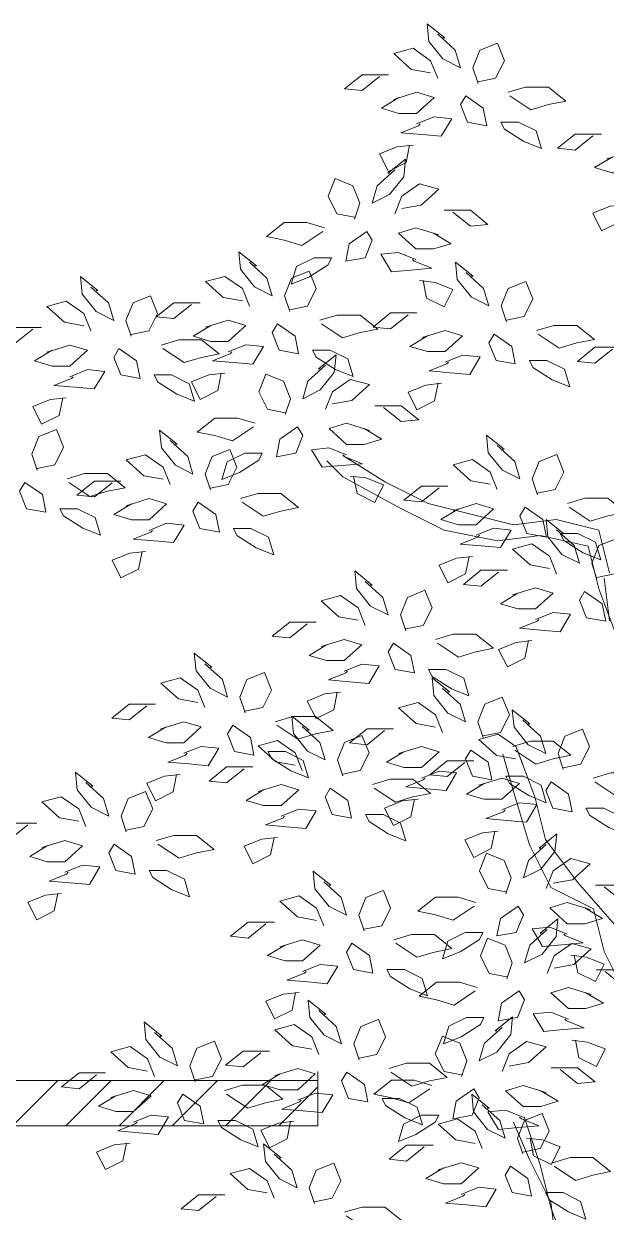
# Model space of a CAD drawing. Header units: millimetres. Extents: x 3614 to 12428, y -844 to 6844.
# Drawn here: x 5539.727 to 5541.661, y -472.462 to -468.52 of the extents above; entities that cross this region are included whole.
import ezdxf

# ---------------------------------------------------------------- set-up
doc = ezdxf.new("R2010")
doc.units = ezdxf.units.MM
doc.header["$LTSCALE"] = 40
doc.header["$MEASUREMENT"] = 0
doc.linetypes.add('DASHED', pattern=[0.75, 0.5, -0.25])
doc.layers.get('0').update_dxf_attribs({"linetype": 'CONTINUOUS', "lineweight": 20})
doc.layers.add('Hidden', color=30, linetype='DASHED', lineweight=18)
doc.layers.add('landscaping', color=3, linetype='CONTINUOUS', lineweight=13)
pattern_1 = [(45, (-164.59877, -27.99403), (-0.0883883476, 0.0883883476), [])]

# ---------------------------------------------------------------- blocks, each defined once
blk = doc.blocks.new('A$C7D142646')
at = {"color": 32, "lineweight": 9}
for p, q in [((536.8, 1641), (588.9, 1608.4)), ((536.8, 1614.9), (517.2, 1634.5)), ((608.5, 1575.9), (536.8, 1614.9)), ((588.9, 1608.4), (641, 1582.4)), ((641, 1582.4), (745.3, 1556.3)), ((660.6, 1549.8), (608.5, 1575.9)), ((745.3, 1556.3), (797.4, 1562.9)), ((797.4, 1562.9), (849.6, 1549.8)), ((725.8, 1536.8), (660.6, 1549.8)), ((777.9, 1543.3), (725.8, 1536.8)), ((836.5, 1530.3), (777.9, 1543.3)), ((849.6, 1549.8), (862.6, 1497.7)), ((849.6, 1478.2), (836.5, 1530.3)), ((856.1, 1491.2), (862.6, 1439.1)), ((869.1, 1426.1), (849.6, 1478.2)), ((745.3, 1230.7), (732.3, 1276.3)), ((751.8, 1276.3), (771.4, 1224.2)), ((764.9, 1165.6), (745.3, 1230.7)), ((771.4, 1224.2), (784.4, 1172.1)), ((790.9, 1113.5), (764.9, 1165.6)), ((784.4, 1172.1), (823.5, 1120)), ((823.5, 1120), (869.1, 1067.9)), ((843.1, 1087.5), (790.9, 1113.5)), ((856.1, 1035.4), (843.1, 1087.5)), ((908.2, 931.2), (856.1, 1035.4)), ((758.3, 833.5), (777.9, 774.9)), ((777.9, 774.9), (790.9, 722.8)), ((790.9, 722.8), (810.5, 670.7))]:
    blk.add_line(p, q, dxfattribs=at)
at = {"lineweight": 9}
for points in [[(652.7, 2155.2), (674.1, 2135.9), (680.6, 2114.4), (659.1, 2125.2), (641.9, 2146.6), (639.8, 2168.1), (661.3, 2150.9), (659.1, 2150.9)], [(652.7, 2101.6), (644.1, 2123), (622.6, 2138.1), (599, 2131.6), (620.5, 2112.3), (644.1, 2108)], [(702.1, 2097.3), (723.5, 2101.6), (734.3, 2123), (725.7, 2144.5), (704.2, 2135.9), (695.6, 2114.4), (702.1, 2095.1)], [(581.8, 2103.7), (560.3, 2086.6), (538.9, 2088.7), (560.3, 2105.9), (592.5, 2105.9)], [(740.7, 2080.1), (766.5, 2062.9), (788, 2069.4), (809.4, 2073.7), (788, 2090.8), (760, 2090.8), (738.6, 2084.4)], [(599, 2075.8), (626.9, 2084.4), (648.4, 2078), (626.9, 2058.7), (605.4, 2058.7), (584, 2065.1), (605.4, 2078)], [(626.9, 2045.8), (648.4, 2054.4), (669.9, 2052.2), (657, 2030.8), (633.3, 2032.9), (607.6, 2035), (629.1, 2043.6), (631.2, 2045.8)], [(842.2, 2031.1), (820.7, 2013.9), (799.2, 2016.1), (820.7, 2033.3), (852.9, 2033.3)], [(618.3, 2020), (614, 1998.6), (592.5, 1987.8), (581.8, 2009.3), (603.3, 2017.9), (622.6, 2020)], [(600.4, 1989.7), (578.9, 1970.4), (572.5, 1949), (594, 1959.7), (611.2, 1981.2), (613.3, 2002.6), (591.8, 1985.5), (594, 1985.5)], [(859.3, 2003.2), (887.3, 2011.8), (908.7, 2005.4), (887.3, 1986), (865.8, 1986), (844.3, 1992.5), (865.8, 2005.4)], [(551, 1931.8), (529.6, 1936.1), (518.8, 1957.6), (527.4, 1979), (548.9, 1970.4), (557.5, 1949), (551, 1929.7)], [(600.4, 1936.1), (609, 1957.6), (630.5, 1972.6), (654.1, 1966.1), (632.6, 1946.8), (609, 1942.5)], [(878.7, 1947.4), (874.4, 1926), (852.9, 1915.2), (842.2, 1936.7), (863.6, 1945.3), (883, 1947.4)], [(671.3, 1938.2), (692.8, 1921.1), (714.2, 1923.2), (692.8, 1940.4), (660.5, 1940.4)], [(512.4, 1914.6), (486.6, 1897.5), (465.1, 1903.9), (443.7, 1908.2), (465.1, 1925.4), (493, 1925.4), (514.5, 1918.9)], [(654.1, 1910.3), (626.2, 1918.9), (604.7, 1912.5), (626.2, 1893.2), (647.7, 1893.2), (669.1, 1899.6), (647.7, 1912.5)], [(422.6, 1876.9), (444.1, 1857.6), (450.5, 1836.1), (429, 1846.9), (411.9, 1868.3), (409.7, 1889.8), (431.2, 1872.6), (429, 1872.6)], [(626.2, 1880.3), (604.7, 1888.9), (583.2, 1886.7), (596.1, 1865.3), (619.7, 1867.4), (645.5, 1869.6), (624, 1878.2), (621.9, 1880.3)], [(687.5, 1864.3), (708.9, 1845), (715.4, 1823.6), (693.9, 1834.3), (676.7, 1855.7), (674.6, 1877.2), (696.1, 1860), (693.9, 1860)], [(228.9, 1846.6), (250.3, 1827.3), (256.8, 1805.9), (235.3, 1816.6), (218.1, 1838.1), (216, 1859.5), (237.4, 1842.4), (235.3, 1842.4)], [(422.6, 1823.2), (414, 1844.7), (392.5, 1859.7), (368.9, 1853.3), (390.4, 1834), (414, 1829.7)], [(472, 1819), (493.5, 1823.2), (504.2, 1844.7), (495.6, 1866.2), (474.1, 1857.6), (465.5, 1836.1), (472, 1816.8)], [(634.8, 1854.5), (639.1, 1833.1), (660.5, 1822.4), (671.3, 1843.8), (649.8, 1852.4), (630.5, 1854.5)], [(736.9, 1806.4), (758.3, 1810.7), (769.1, 1832.1), (760.5, 1853.6), (739, 1845), (730.4, 1823.6), (736.9, 1804.2)], [(228.9, 1793), (220.3, 1814.5), (198.8, 1829.5), (175.2, 1823), (196.6, 1803.7), (220.3, 1799.4)], [(278.2, 1788.7), (299.7, 1793), (310.5, 1814.5), (301.9, 1835.9), (280.4, 1827.3), (271.8, 1805.9), (278.2, 1786.6)], [(351.7, 1825.4), (330.3, 1808.2), (308.8, 1810.4), (330.3, 1827.5), (362.5, 1827.5)], [(616.6, 1812.8), (595.1, 1795.7), (573.7, 1797.8), (595.1, 1815), (627.3, 1815)], [(368.9, 1797.5), (396.8, 1806.1), (418.3, 1799.6), (396.8, 1780.3), (375.4, 1780.3), (353.9, 1786.8), (375.4, 1799.6)], [(510.6, 1801.8), (536.4, 1784.6), (557.9, 1791.1), (579.4, 1795.4), (557.9, 1812.5), (530, 1812.5), (508.5, 1806.1)], [(775.5, 1789.2), (801.3, 1772), (822.8, 1778.5), (844.2, 1782.8), (822.8, 1799.9), (794.8, 1799.9), (773.4, 1793.5)], [(158, 1795.1), (136.5, 1778), (115, 1780.1), (136.5, 1797.3), (168.7, 1797.3)], [(633.8, 1784.9), (661.7, 1793.5), (683.2, 1787.1), (661.7, 1767.8), (640.2, 1767.8), (618.8, 1774.2), (640.2, 1787.1)], [(175.2, 1767.2), (203.1, 1775.8), (224.6, 1769.4), (203.1, 1750.1), (181.6, 1750.1), (160.1, 1756.5), (181.6, 1769.4)], [(316.9, 1771.5), (342.7, 1754.4), (364.1, 1760.8), (385.6, 1765.1), (364.1, 1782.3), (336.2, 1782.3), (314.7, 1775.8)], [(396.8, 1767.5), (418.3, 1776), (439.8, 1773.9), (426.9, 1752.4), (403.3, 1754.6), (377.5, 1756.7), (399, 1765.3), (401.1, 1767.5)], [(866.4, 1770.9), (844.9, 1753.8), (823.4, 1755.9), (844.9, 1773.1), (877.1, 1773.1)], [(515.7, 1751.1), (494.2, 1731.8), (487.8, 1710.3), (509.2, 1721), (526.4, 1742.5), (528.6, 1764), (507.1, 1746.8), (509.2, 1746.8)], [(661.7, 1754.9), (683.2, 1763.5), (704.7, 1761.3), (691.8, 1739.9), (668.1, 1742), (642.4, 1744.2), (663.8, 1752.7), (666, 1754.9)], [(203.1, 1737.2), (224.6, 1745.8), (246, 1743.6), (233.1, 1722.2), (209.5, 1724.3), (183.8, 1726.5), (205.2, 1735.1), (207.4, 1737.2)], [(388.2, 1741.7), (383.9, 1720.2), (362.5, 1709.5), (351.7, 1731), (373.2, 1739.6), (392.5, 1741.7)], [(466.3, 1693.1), (444.8, 1697.4), (434.1, 1718.9), (442.7, 1740.4), (464.1, 1731.8), (472.7, 1710.3), (466.3, 1691)], [(515.7, 1697.4), (524.3, 1718.9), (545.7, 1733.9), (569.4, 1727.5), (547.9, 1708.2), (524.3, 1703.9)], [(653.1, 1729.1), (648.8, 1707.7), (627.3, 1696.9), (616.6, 1718.4), (638.1, 1727), (657.4, 1729.1)], [(194.5, 1711.4), (190.2, 1690), (168.7, 1679.3), (158, 1700.7), (179.5, 1709.3), (198.8, 1711.4)], [(586.5, 1699.6), (608, 1682.4), (629.5, 1684.6), (608, 1701.7), (575.8, 1701.7)], [(427.6, 1676), (401.9, 1658.8), (380.4, 1665.2), (358.9, 1669.5), (380.4, 1686.7), (408.3, 1686.7), (429.8, 1680.3)], [(163.2, 1625.3), (184.7, 1629.6), (195.4, 1651.1), (186.8, 1672.6), (165.4, 1664), (156.8, 1642.5), (163.2, 1623.2)], [(325.7, 1659.1), (347.2, 1639.8), (353.6, 1618.3), (332.2, 1629), (315, 1650.5), (312.8, 1672), (334.3, 1654.8), (332.2, 1654.8)], [(569.4, 1671.7), (541.4, 1680.3), (520, 1673.8), (541.4, 1654.5), (562.9, 1654.5), (584.4, 1661), (562.9, 1673.8)], [(725.3, 1653), (746.8, 1633.7), (753.2, 1612.3), (731.8, 1623), (714.6, 1644.4), (712.4, 1665.9), (733.9, 1648.7), (731.8, 1648.7)], [(325.7, 1605.4), (317.1, 1626.9), (295.7, 1641.9), (272, 1635.5), (293.5, 1616.2), (317.1, 1611.9)], [(375.1, 1601.1), (396.6, 1605.4), (407.3, 1626.9), (398.7, 1648.4), (377.3, 1639.8), (368.7, 1618.3), (375.1, 1599)], [(541.4, 1641.6), (520, 1650.2), (498.5, 1648.1), (511.4, 1626.6), (535, 1628.8), (560.8, 1630.9), (539.3, 1639.5), (537.2, 1641.6)], [(774.7, 1595.1), (796.2, 1599.4), (806.9, 1620.8), (798.3, 1642.3), (776.9, 1633.7), (768.3, 1612.3), (774.7, 1592.9)], [(725.3, 1599.4), (716.7, 1620.8), (695.3, 1635.9), (671.6, 1629.4), (693.1, 1610.1), (716.7, 1605.8)], [(201.9, 1608.2), (227.6, 1591), (249.1, 1597.4), (270.6, 1601.7), (249.1, 1618.9), (221.2, 1618.9), (199.7, 1612.5)], [(550, 1615.9), (554.3, 1594.4), (575.8, 1583.7), (586.5, 1605.2), (565.1, 1613.7), (545.7, 1615.9)], [(254.9, 1607.6), (233.4, 1590.4), (211.9, 1592.6), (233.4, 1609.7), (265.6, 1609.7)], [(654.5, 1601.5), (633, 1584.4), (611.5, 1586.5), (633, 1603.7), (665.2, 1603.7)], [(272, 1579.7), (300, 1588.3), (321.4, 1581.8), (300, 1562.5), (278.5, 1562.5), (257, 1568.9), (278.5, 1581.8)], [(413.8, 1584), (439.5, 1566.8), (461, 1573.2), (482.5, 1577.5), (461, 1594.7), (433.1, 1594.7), (411.6, 1588.3)], [(671.6, 1573.6), (699.6, 1582.2), (721, 1575.8), (699.6, 1556.5), (678.1, 1556.5), (656.6, 1562.9), (678.1, 1575.8)], [(813.4, 1577.9), (839.1, 1560.8), (860.6, 1567.2), (882.1, 1571.5), (860.6, 1588.7), (832.7, 1588.7), (811.2, 1582.2)], [(300, 1549.6), (321.4, 1558.2), (342.9, 1556.1), (330, 1534.6), (306.4, 1536.8), (280.6, 1538.9), (302.1, 1547.5), (304.3, 1549.6)], [(798, 1550.2), (819.5, 1530.9), (825.9, 1509.4), (804.4, 1520.1), (787.2, 1541.6), (785.1, 1563), (806.6, 1545.9), (804.4, 1545.9)], [(699.6, 1543.6), (721, 1552.2), (742.5, 1550), (729.6, 1528.6), (706, 1530.7), (680.2, 1532.9), (701.7, 1541.4), (703.9, 1543.6)], [(847.4, 1492.2), (868.8, 1496.5), (879.6, 1518), (871, 1539.4), (849.5, 1530.9), (840.9, 1509.4), (847.4, 1490.1)], [(291.4, 1523.9), (287.1, 1502.4), (265.6, 1491.7), (254.9, 1513.2), (276.3, 1521.7), (295.7, 1523.9)], [(798, 1496.5), (789.4, 1518), (767.9, 1533), (744.3, 1526.6), (765.8, 1507.3), (789.4, 1503)], [(691, 1517.8), (686.7, 1496.4), (665.2, 1485.6), (654.5, 1507.1), (675.9, 1515.7), (695.3, 1517.8)], [(564.2, 1487.1), (585.7, 1467.8), (592.1, 1446.3), (570.7, 1457.1), (553.5, 1478.5), (551.3, 1500), (572.8, 1482.8), (570.7, 1482.8)], [(727.1, 1498.7), (705.6, 1481.5), (684.2, 1483.6), (705.6, 1500.8), (737.9, 1500.8)], [(564.2, 1433.5), (555.6, 1454.9), (534.1, 1469.9), (510.5, 1463.5), (532, 1444.2), (555.6, 1439.9)], [(613.6, 1429.2), (635.1, 1433.5), (645.8, 1454.9), (637.2, 1476.4), (615.8, 1467.8), (607.2, 1446.3), (613.6, 1427)], [(744.3, 1470.8), (772.2, 1479.4), (793.7, 1472.9), (772.2, 1453.6), (750.7, 1453.6), (729.3, 1460), (750.7, 1472.9)], [(493.3, 1435.6), (471.9, 1418.4), (450.4, 1420.6), (471.9, 1437.7), (504.1, 1437.7)], [(772.2, 1440.7), (793.7, 1449.3), (815.2, 1447.2), (802.3, 1425.7), (778.7, 1427.9), (752.9, 1430), (774.4, 1438.6), (776.5, 1440.7)], [(652.3, 1412), (678, 1394.8), (699.5, 1401.3), (721, 1405.6), (699.5, 1422.7), (671.6, 1422.7), (650.1, 1416.3)], [(510.5, 1407.7), (538.4, 1416.3), (559.9, 1409.8), (538.4, 1390.5), (517, 1390.5), (495.5, 1397), (517, 1409.8)], [(763.6, 1415), (759.3, 1393.5), (737.9, 1382.8), (727.1, 1404.2), (748.6, 1412.8), (767.9, 1415)], [(368.1, 1386.8), (389.6, 1367.5), (396, 1346), (374.5, 1356.8), (357.4, 1378.2), (355.2, 1399.7), (376.7, 1382.5), (374.5, 1382.5)], [(538.4, 1377.7), (559.9, 1386.2), (581.4, 1384.1), (568.5, 1362.6), (544.9, 1364.8), (519.1, 1366.9), (540.6, 1375.5), (542.7, 1377.7)], [(368.1, 1333.2), (359.5, 1354.6), (338, 1369.6), (314.4, 1363.2), (335.9, 1343.9), (359.5, 1339.6)], [(417.5, 1328.9), (439, 1333.2), (449.7, 1354.6), (441.1, 1376.1), (419.6, 1367.5), (411.1, 1346), (417.5, 1326.7)], [(658.7, 1356.6), (680.2, 1337.2), (686.6, 1315.8), (665.2, 1326.5), (648, 1348), (645.8, 1369.4), (667.3, 1352.3), (665.2, 1352.3)], [(529.9, 1351.9), (525.6, 1330.4), (504.1, 1319.7), (493.3, 1341.2), (514.8, 1349.8), (534.1, 1351.9)], [(297.2, 1335.3), (275.8, 1318.1), (254.3, 1320.3), (275.8, 1337.5), (308, 1337.5)], [(658.7, 1302.9), (650.1, 1324.4), (628.7, 1339.4), (605, 1333), (626.5, 1313.6), (650.1, 1309.3)], [(708.1, 1298.6), (729.6, 1302.9), (740.3, 1324.4), (731.7, 1345.8), (710.3, 1337.2), (701.7, 1315.8), (708.1, 1296.5)], [(456.2, 1311.7), (481.9, 1294.5), (503.4, 1301), (524.9, 1305.3), (503.4, 1322.4), (475.5, 1322.4), (454, 1316)], [(487.2, 1310), (508.7, 1290.7), (515.1, 1269.3), (493.6, 1280), (476.4, 1301.5), (474.3, 1322.9), (495.8, 1305.7), (493.6, 1305.7)], [(756.8, 1317.7), (778.3, 1298.4), (784.7, 1277), (763.2, 1287.7), (746.1, 1309.2), (743.9, 1330.6), (765.4, 1313.4), (763.2, 1313.4)], [(314.4, 1307.4), (342.3, 1316), (363.8, 1309.6), (342.3, 1290.2), (320.9, 1290.2), (299.4, 1296.7), (320.9, 1309.6)], [(587.9, 1305.1), (566.4, 1287.9), (544.9, 1290), (566.4, 1307.2), (598.6, 1307.2)], [(806.2, 1259.8), (827.7, 1264.1), (838.4, 1285.5), (829.8, 1307), (808.3, 1298.4), (799.8, 1277), (806.2, 1257.6)], [(487.2, 1256.4), (478.6, 1277.8), (457.1, 1292.9), (433.5, 1286.4), (455, 1267.1), (478.6, 1262.8)], [(536.6, 1252.1), (558, 1256.4), (568.8, 1277.8), (560.2, 1299.3), (538.7, 1290.7), (530.1, 1269.3), (536.6, 1249.9)], [(756.8, 1264.1), (748.2, 1285.5), (726.7, 1300.6), (703.1, 1294.1), (724.6, 1274.8), (748.2, 1270.5)], [(746.8, 1281.4), (772.5, 1264.3), (794, 1270.7), (815.5, 1275), (794, 1292.2), (766.1, 1292.2), (744.6, 1285.7)], [(342.3, 1277.4), (363.8, 1285.9), (385.3, 1283.8), (372.4, 1262.3), (348.8, 1264.5), (323, 1266.6), (344.5, 1275.2), (346.6, 1277.4)], [(605, 1277.2), (633, 1285.7), (654.4, 1279.3), (633, 1260), (611.5, 1260), (590, 1266.4), (611.5, 1279.3)], [(685.9, 1266.2), (664.5, 1249.1), (643, 1251.2), (664.5, 1268.4), (696.7, 1268.4)], [(222.8, 1241.6), (244.3, 1222.3), (250.7, 1200.8), (229.2, 1211.6), (212.1, 1233), (209.9, 1254.5), (231.4, 1237.3), (229.2, 1237.3)], [(333.7, 1251.6), (329.5, 1230.2), (308, 1219.4), (297.2, 1240.9), (318.7, 1249.5), (338, 1251.6)], [(416.3, 1258.5), (394.8, 1241.4), (373.4, 1243.5), (394.8, 1260.7), (427, 1260.7)], [(633, 1247.1), (654.4, 1255.7), (675.9, 1253.5), (663, 1232.1), (639.4, 1234.2), (613.6, 1236.4), (635.1, 1245), (637.3, 1247.1)], [(844.8, 1242.6), (870.6, 1225.5), (892.1, 1231.9), (913.6, 1236.2), (892.1, 1253.4), (864.2, 1253.4), (842.7, 1246.9)], [(433.5, 1230.6), (461.4, 1239.2), (482.9, 1232.8), (461.4, 1213.5), (439.9, 1213.5), (418.5, 1219.9), (439.9, 1232.8)], [(575.2, 1234.9), (601, 1217.8), (622.5, 1224.2), (643.9, 1228.5), (622.5, 1245.7), (594.5, 1245.7), (573.1, 1239.2)], [(703.1, 1238.3), (731, 1246.9), (752.5, 1240.5), (731, 1221.2), (709.6, 1221.2), (688.1, 1227.6), (709.6, 1240.5)], [(222.8, 1187.9), (214.2, 1209.4), (192.7, 1224.4), (169.1, 1218), (190.6, 1198.7), (214.2, 1194.4)], [(272.2, 1183.7), (293.7, 1187.9), (304.4, 1209.4), (295.8, 1230.9), (274.3, 1222.3), (265.7, 1200.8), (272.2, 1181.5)], [(624.4, 1221.4), (620.1, 1199.9), (598.6, 1189.2), (587.9, 1210.6), (609.3, 1219.2), (628.7, 1221.4)], [(461.4, 1200.6), (482.9, 1209.2), (504.4, 1207), (491.5, 1185.6), (467.8, 1187.7), (442.1, 1189.9), (463.6, 1198.4), (465.7, 1200.6)], [(731, 1208.3), (752.5, 1216.9), (774, 1214.7), (761.1, 1193.3), (737.5, 1195.4), (711.7, 1197.6), (733.2, 1206.1), (735.3, 1208.3)], [(151.9, 1190.1), (130.5, 1172.9), (109, 1175.1), (130.5, 1192.2), (162.7, 1192.2)], [(310.8, 1166.5), (336.6, 1149.3), (358.1, 1155.8), (379.6, 1160), (358.1, 1177.2), (330.2, 1177.2), (308.7, 1170.8)], [(722.4, 1182.5), (718.2, 1161.1), (696.7, 1150.3), (685.9, 1171.8), (707.4, 1180.4), (726.7, 1182.5)], [(785.3, 1166), (763.8, 1146.7), (757.4, 1125.2), (778.9, 1136), (796, 1157.4), (798.2, 1178.9), (776.7, 1161.7), (778.9, 1161.7)], [(169.1, 1162.2), (197, 1170.8), (218.5, 1164.3), (197, 1145), (175.6, 1145), (154.1, 1151.5), (175.6, 1164.3)], [(452.8, 1174.8), (448.5, 1153.4), (427, 1142.6), (416.3, 1164.1), (437.8, 1172.7), (457.1, 1174.8)], [(735.9, 1108.1), (714.4, 1112.4), (703.7, 1133.8), (712.3, 1155.3), (733.8, 1146.7), (742.4, 1125.2), (735.9, 1105.9)], [(785.3, 1112.4), (793.9, 1133.8), (815.4, 1148.8), (839, 1142.4), (817.5, 1123.1), (793.9, 1118.8)], [(197, 1132.2), (218.5, 1140.7), (240, 1138.6), (227.1, 1117.1), (203.5, 1119.3), (177.7, 1121.4), (199.2, 1130), (201.3, 1132.2)], [(513.4, 1120.6), (534.9, 1101.3), (541.3, 1079.8), (519.9, 1090.5), (502.7, 1112), (500.5, 1133.5), (522, 1116.3), (519.9, 1116.3)], [(188.4, 1106.4), (184.1, 1084.9), (162.7, 1074.2), (151.9, 1095.7), (173.4, 1104.3), (192.7, 1106.4)], [(513.4, 1066.9), (504.8, 1088.4), (483.4, 1103.4), (459.7, 1097), (481.2, 1077.7), (504.8, 1073.4)], [(562.8, 1062.6), (584.3, 1066.9), (595, 1088.4), (586.4, 1109.9), (565, 1101.3), (556.4, 1079.8), (562.8, 1060.5)], [(856.2, 1114.5), (877.6, 1097.3), (899.1, 1099.5), (877.6, 1116.6), (845.4, 1116.6)], [(697.3, 1090.9), (671.5, 1073.7), (650, 1080.2), (628.5, 1084.5), (650, 1101.6), (677.9, 1101.6), (699.4, 1095.2)], [(839, 1086.6), (811.1, 1095.2), (789.6, 1088.7), (811.1, 1069.4), (832.6, 1069.4), (854, 1075.9), (832.6, 1088.7)], [(786.7, 1062.3), (765.2, 1043), (758.7, 1021.5), (780.2, 1032.2), (797.4, 1053.7), (799.5, 1075.2), (778.1, 1058), (780.2, 1058)], [(442.6, 1069.1), (421.1, 1051.9), (399.6, 1054.1), (421.1, 1071.2), (453.3, 1071.2)], [(811.1, 1056.6), (789.6, 1065.1), (768.1, 1063), (781, 1041.5), (804.6, 1043.7), (830.4, 1045.8), (808.9, 1054.4), (806.8, 1056.6)], [(459.7, 1041.2), (487.6, 1049.8), (509.1, 1043.3), (487.6, 1024), (466.2, 1024), (444.7, 1030.5), (466.2, 1043.3)], [(601.5, 1045.5), (627.2, 1028.3), (648.7, 1034.7), (670.2, 1039), (648.7, 1056.2), (620.8, 1056.2), (599.3, 1049.8)], [(737.3, 1004.4), (715.8, 1008.6), (705, 1030.1), (713.6, 1051.6), (735.1, 1043), (743.7, 1021.5), (737.3, 1002.2)], [(786.7, 1008.6), (795.2, 1030.1), (816.7, 1045.1), (840.3, 1038.7), (818.9, 1019.4), (795.2, 1015.1)], [(819.7, 1030.8), (824, 1009.3), (845.4, 998.6), (856.2, 1020.1), (834.7, 1028.7), (815.4, 1030.8)], [(487.6, 1011.1), (509.1, 1019.7), (530.6, 1017.6), (517.7, 996.1), (494.1, 998.3), (468.3, 1000.4), (489.8, 1009), (491.9, 1011.1)], [(857.5, 1010.8), (879, 993.6), (900.5, 995.8), (879, 1012.9), (846.8, 1012.9)], [(698.6, 987.2), (672.8, 970), (651.4, 976.5), (629.9, 980.7), (651.4, 997.9), (679.3, 997.9), (700.8, 991.5)], [(840.3, 982.9), (812.4, 991.5), (790.9, 985), (812.4, 965.7), (833.9, 965.7), (855.4, 972.2), (833.9, 985)], [(479.1, 985.4), (474.8, 963.9), (453.3, 953.2), (442.6, 974.7), (464, 983.2), (483.4, 985.4)], [(507.4, 963.3), (528.8, 944), (535.3, 922.5), (513.8, 933.2), (496.6, 954.7), (494.5, 976.2), (516, 959), (513.8, 959)], [(812.4, 952.8), (790.9, 961.4), (769.5, 959.3), (782.4, 937.8), (806, 940), (831.7, 942.1), (810.3, 950.7), (808.1, 952.8)], [(306.8, 936.5), (328.2, 917.2), (334.7, 895.7), (313.2, 906.5), (296, 927.9), (293.9, 949.4), (315.4, 932.2), (313.2, 932.2)], [(507.4, 909.6), (498.8, 931.1), (477.3, 946.1), (453.7, 939.7), (475.2, 920.4), (498.8, 916.1)], [(556.8, 905.3), (578.2, 909.6), (589, 931.1), (580.4, 952.5), (558.9, 944), (550.3, 922.5), (556.8, 903.2)], [(731.4, 942.7), (709.9, 923.4), (703.5, 902), (724.9, 912.7), (742.1, 934.2), (744.3, 955.6), (722.8, 938.5), (724.9, 938.5)], [(682, 884.8), (660.5, 889.1), (649.8, 910.6), (658.4, 932), (679.8, 923.4), (688.4, 902), (682, 882.7)], [(306.8, 882.9), (298.2, 904.3), (276.7, 919.3), (253.1, 912.9), (274.6, 893.6), (298.2, 889.3)], [(356.2, 878.6), (377.6, 882.9), (388.4, 904.3), (379.8, 925.8), (358.3, 917.2), (349.7, 895.7), (356.2, 876.4)], [(731.4, 889.1), (740, 910.6), (761.4, 925.6), (785.1, 919.1), (763.6, 899.8), (740, 895.5)], [(821, 927.1), (825.3, 905.6), (846.8, 894.9), (857.5, 916.4), (836, 924.9), (816.7, 927.1)], [(436.5, 911.8), (415, 894.6), (393.5, 896.7), (415, 913.9), (447.2, 913.9)], [(235.9, 885), (214.4, 867.8), (193, 870), (214.4, 887.2), (246.6, 887.2)], [(453.7, 883.9), (481.6, 892.5), (503.1, 886), (481.6, 866.7), (460.1, 866.7), (438.6, 873.1), (460.1, 886)], [(595.4, 888.2), (621.2, 871), (642.7, 877.4), (664.1, 881.7), (642.7, 898.9), (614.7, 898.9), (593.3, 892.5)], [(802.2, 891.2), (823.7, 874.1), (845.2, 876.2), (823.7, 893.4), (791.5, 893.4)], [(394.8, 861.4), (420.6, 844.2), (442.1, 850.7), (463.5, 855), (442.1, 872.1), (414.1, 872.1), (392.7, 865.7)], [(643.3, 867.6), (617.6, 850.5), (596.1, 856.9), (574.6, 861.2), (596.1, 878.4), (624, 878.4), (645.5, 871.9)], [(785.1, 863.3), (757.2, 871.9), (735.7, 865.5), (757.2, 846.2), (778.6, 846.2), (800.1, 852.6), (778.6, 865.5)], [(253.1, 857.1), (281, 865.7), (302.5, 859.3), (281, 839.9), (259.5, 839.9), (238.1, 846.4), (259.5, 859.3)], [(481.6, 853.8), (503.1, 862.4), (524.5, 860.3), (511.7, 838.8), (488, 841), (462.3, 843.1), (483.7, 851.7), (485.9, 853.8)], [(707.2, 848.3), (728.6, 829), (735.1, 807.5), (713.6, 818.3), (696.4, 839.7), (694.3, 861.2), (715.8, 844), (713.6, 844)], [(757.2, 833.3), (735.7, 841.9), (714.2, 839.7), (727.1, 818.3), (750.7, 820.4), (776.5, 822.6), (755, 831.2), (752.9, 833.3)], [(281, 827.1), (302.5, 835.6), (323.9, 833.5), (311.1, 812), (287.4, 814.2), (261.7, 816.3), (283.1, 824.9), (285.3, 827.1)], [(473, 828.1), (468.7, 806.6), (447.2, 795.9), (436.5, 817.3), (458, 825.9), (477.3, 828.1)], [(707.2, 794.7), (698.6, 816.1), (677.1, 831.1), (653.5, 824.7), (675, 805.4), (698.6, 801.1)], [(756.6, 790.4), (778, 794.7), (788.8, 816.1), (780.2, 837.6), (758.7, 829), (750.1, 807.5), (756.6, 788.2)], [(272.4, 801.3), (268.1, 779.9), (246.6, 769.1), (235.9, 790.6), (257.4, 799.2), (276.7, 801.3)], [(452.9, 787.8), (474.3, 768.5), (480.8, 747), (459.3, 757.8), (442.1, 779.2), (440, 800.7), (461.5, 783.5), (459.3, 783.5)], [(636.3, 796.8), (614.8, 779.6), (593.3, 781.8), (614.8, 799), (647, 799)], [(765.7, 807.6), (770, 786.1), (791.5, 775.4), (802.2, 796.8), (780.8, 805.4), (761.4, 807.6)], [(795.2, 773.2), (821, 756), (842.5, 762.5), (863.9, 766.8), (842.5, 783.9), (814.5, 783.9), (793.1, 777.5)], [(452.9, 734.2), (444.3, 755.6), (422.8, 770.6), (399.2, 764.2), (420.7, 744.9), (444.3, 740.6)], [(502.3, 729.9), (523.7, 734.2), (534.5, 755.6), (525.9, 777.1), (504.4, 768.5), (495.8, 747), (502.3, 727.7)], [(653.5, 768.9), (681.4, 777.5), (702.9, 771.1), (681.4, 751.7), (659.9, 751.7), (638.4, 758.2), (659.9, 771.1)], [(681.4, 738.9), (702.9, 747.5), (724.3, 745.3), (711.5, 723.8), (687.8, 726), (662.1, 728.1), (683.5, 736.7), (685.7, 738.9)], [(382, 736.3), (360.5, 719.1), (339.1, 721.3), (360.5, 738.5), (392.7, 738.5)], [(540.9, 712.7), (566.7, 695.5), (588.2, 702), (609.6, 706.3), (588.2, 723.4), (560.2, 723.4), (538.8, 717)]]:
    blk.add_lwpolyline(points, dxfattribs=at)
for points in [[(708.5, 2065.1), (712.8, 2043.6), (689.2, 2047.9), (680.6, 2069.4), (687, 2080.1)], [(751.5, 2047.9), (772.9, 2037.2), (779.4, 2015.7), (757.9, 2024.3), (734.3, 2039.3), (730, 2047.9)], [(544.6, 1899.6), (540.3, 1878.2), (563.9, 1882.4), (572.5, 1903.9), (566.1, 1914.6)], [(501.6, 1882.4), (480.2, 1871.7), (473.7, 1850.3), (495.2, 1858.8), (518.8, 1873.9), (523.1, 1882.4)], [(478.4, 1786.8), (482.7, 1765.3), (459.1, 1769.6), (450.5, 1791.1), (457, 1801.8)], [(743.3, 1774.2), (747.6, 1752.7), (724, 1757), (715.4, 1778.5), (721.8, 1789.2)], [(284.7, 1756.5), (289, 1735.1), (265.4, 1739.3), (256.8, 1760.8), (263.2, 1771.5)], [(521.4, 1769.6), (542.9, 1758.9), (549.3, 1737.4), (527.8, 1746), (504.2, 1761), (499.9, 1769.6)], [(786.3, 1757), (807.7, 1746.3), (814.2, 1724.8), (792.7, 1733.4), (769.1, 1748.4), (764.8, 1757)], [(327.6, 1739.3), (349.1, 1728.6), (355.6, 1707.2), (334.1, 1715.7), (310.5, 1730.8), (306.2, 1739.3)], [(459.8, 1661), (455.6, 1639.5), (479.2, 1643.8), (487.8, 1665.2), (481.3, 1676)], [(416.9, 1643.8), (395.4, 1633.1), (389, 1611.6), (410.5, 1620.2), (434.1, 1635.2), (438.4, 1643.8)], [(169.6, 1593.2), (173.9, 1571.7), (150.3, 1576), (141.7, 1597.4), (148.2, 1608.2)], [(381.6, 1568.9), (385.9, 1547.5), (362.2, 1551.8), (353.6, 1573.2), (360.1, 1584)], [(212.6, 1576), (234.1, 1565.3), (240.5, 1543.8), (219, 1552.4), (195.4, 1567.4), (191.1, 1576)], [(781.2, 1562.9), (785.5, 1541.4), (761.8, 1545.7), (753.2, 1567.2), (759.7, 1577.9)], [(424.5, 1551.8), (446, 1541.1), (452.4, 1519.6), (430.9, 1528.2), (407.3, 1543.2), (403, 1551.8)], [(824.1, 1545.7), (845.6, 1535), (852, 1513.5), (830.6, 1522.1), (806.9, 1537.1), (802.6, 1545.7)], [(853.8, 1460), (858.1, 1438.6), (834.5, 1442.9), (825.9, 1464.3), (832.3, 1475.1)], [(620, 1397), (624.3, 1375.5), (600.7, 1379.8), (592.1, 1401.3), (598.6, 1412)], [(663, 1379.8), (684.5, 1369.1), (690.9, 1347.6), (669.4, 1356.2), (645.8, 1371.2), (641.5, 1379.8)], [(423.9, 1296.7), (428.2, 1275.2), (404.6, 1279.5), (396, 1301), (402.5, 1311.7)], [(466.9, 1279.5), (488.4, 1268.8), (494.8, 1247.3), (473.3, 1255.9), (449.7, 1270.9), (445.4, 1279.5)], [(714.6, 1266.4), (718.9, 1245), (695.2, 1249.3), (686.6, 1270.7), (693.1, 1281.4)], [(757.5, 1249.3), (779, 1238.5), (785.4, 1217.1), (764, 1225.7), (740.3, 1240.7), (736, 1249.3)], [(543, 1219.9), (547.3, 1198.4), (523.7, 1202.7), (515.1, 1224.2), (521.5, 1234.9)], [(812.6, 1227.6), (816.9, 1206.1), (793.3, 1210.4), (784.7, 1231.9), (791.2, 1242.6)], [(855.6, 1210.4), (877.1, 1199.7), (883.5, 1178.2), (862, 1186.8), (838.4, 1201.9), (834.1, 1210.4)], [(586, 1202.7), (607.4, 1192), (613.9, 1170.5), (592.4, 1179.1), (568.8, 1194.2), (564.5, 1202.7)], [(278.6, 1151.5), (282.9, 1130), (259.3, 1134.3), (250.7, 1155.8), (257.2, 1166.5)], [(321.6, 1134.3), (343.1, 1123.6), (349.5, 1102.1), (328, 1110.7), (304.4, 1125.7), (300.1, 1134.3)], [(729.5, 1075.9), (725.2, 1054.4), (748.8, 1058.7), (757.4, 1080.2), (750.9, 1090.9)], [(569.3, 1030.5), (573.5, 1009), (549.9, 1013.3), (541.3, 1034.7), (547.8, 1045.5)], [(686.5, 1058.7), (665, 1048), (658.6, 1026.5), (680.1, 1035.1), (703.7, 1050.1), (708, 1058.7)], [(612.2, 1013.3), (633.7, 1002.6), (640.1, 981.1), (618.6, 989.7), (595, 1004.7), (590.7, 1013.3)], [(730.8, 972.2), (726.5, 950.7), (750.1, 955), (758.7, 976.5), (752.3, 987.2)], [(687.9, 955), (666.4, 944.3), (660, 922.8), (681.4, 931.4), (705, 946.4), (709.3, 955)], [(563.2, 873.1), (567.5, 851.7), (543.9, 856), (535.3, 877.4), (541.7, 888.2)], [(362.6, 846.4), (366.9, 824.9), (343.3, 829.2), (334.7, 850.7), (341.1, 861.4)], [(675.5, 852.6), (671.3, 831.2), (694.9, 835.4), (703.5, 856.9), (697, 867.6)], [(606.1, 856), (627.6, 845.2), (634.1, 823.8), (612.6, 832.4), (589, 847.4), (584.7, 856)], [(405.6, 829.2), (427, 818.5), (433.5, 797), (412, 805.6), (388.4, 820.6), (384.1, 829.2)], [(632.6, 835.4), (611.1, 824.7), (604.7, 803.3), (626.2, 811.8), (649.8, 826.9), (654.1, 835.4)], [(763, 758.2), (767.3, 736.7), (743.7, 741), (735.1, 762.5), (741.5, 773.2)], [(805.9, 741), (827.4, 730.3), (833.9, 708.8), (812.4, 717.4), (788.8, 732.4), (784.5, 741)]]:
    blk.add_lwpolyline(points, close=True, dxfattribs=at)
at = {"color": 32, "lineweight": 9}
blk.add_lwpolyline([(836.5, 32.6), (849.6, 84.7), (856.1, 136.7), (862.6, 195.4), (869.1, 247.5), (875.6, 299.5), (888.7, 358.2), (882.1, 410.2), (862.6, 462.3), (843.1, 521), (823.5, 573), (817, 625.1), (797.4, 677.2), (790.9, 729.3), (764.9, 781.4), (745.3, 827)], dxfattribs=at)

msp = doc.modelspace()

# ---------------------------------------------------------------- hatches: boundary and pattern name
at = {"layer": 'Hidden', "lineweight": 5, "ltscale": 0.05}
h = msp.add_hatch(dxfattribs=at)
h.set_pattern_fill('ANSI31', color=256)
h.set_pattern_definition(pattern_1)
h.paths.add_polyline_path([(5538.5034, -472.1752), (5540.7034, -472.1752), (5540.7034, -472.0252), (5538.5034, -472.0252)])
h.paths.add_polyline_path([(5472.7434, -472.1752), (5470.5434, -472.1752), (5470.5434, -472.0252), (5472.7434, -472.0252)])
h = msp.add_hatch(dxfattribs=at)
h.set_pattern_fill('ANSI31', color=256)
h.set_pattern_definition(pattern_1)
h.paths.add_polyline_path([(5472.7434, -472.1752), (5470.5434, -472.1752), (5470.5434, -472.0252), (5472.7434, -472.0252)])
h.paths.add_polyline_path([(5538.5034, -472.1752), (5540.7034, -472.1752), (5540.7034, -472.0252), (5538.5034, -472.0252)])

# ---------------------------------------------------------------- linework, layer by layer
at = {"layer": 'Hidden', "ltscale": 0.05}
msp.add_line((5540.7034, -471.9952), (5540.7034, -472.1452), dxfattribs=at)
at = {"layer": 'Hidden', "linetype": 'Continuous', "lineweight": 5, "ltscale": 0.05}
msp.add_lwpolyline([(5538.5034, -472.1752), (5540.7034, -472.1752), (5540.7034, -472.0252), (5538.5034, -472.0252)], close=True, dxfattribs=at)
msp.add_lwpolyline([(5538.5034, -472.1752), (5540.7034, -472.1752), (5540.7034, -472.0252), (5538.5034, -472.0252)], close=True, dxfattribs=at)

# ---------------------------------------------------------------- block references
at = {"layer": 'landscaping', "xscale": 0.0027170445115538, "yscale": 0.0027170445115538, "zscale": 0.0027170445115538}
msp.add_blockref('A$C7D142646', (5539.3283, -474.4105), dxfattribs=at)

doc.saveas('drawing.dxf')
